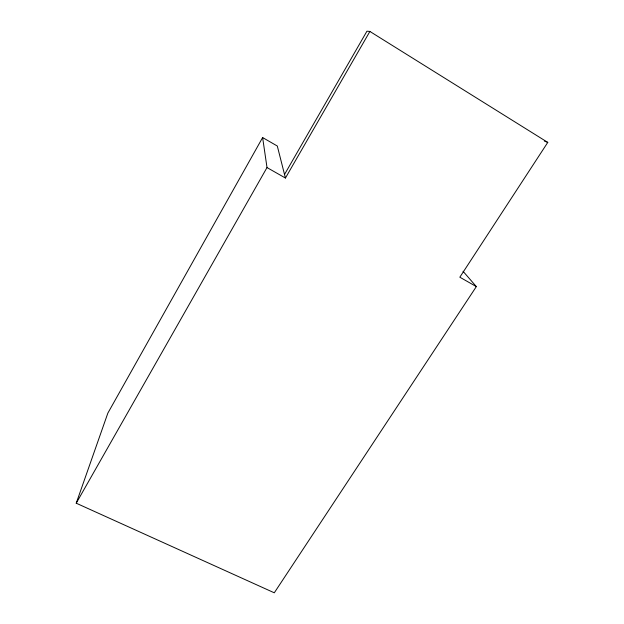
<?xml version="1.0" encoding="UTF-8"?>
<svg xmlns="http://www.w3.org/2000/svg" width="624" height="624" viewBox="0 0 624 624"><rect width="100%" height="100%" fill="white"/><g stroke="black" fill="none" stroke-linecap="round" stroke-linejoin="round"><path stroke-width="0.94" d="M463.039 271.268L476.346 286.595L274.287 592.8L76.229 503.201L107.851 413.127L262.626 137.561L277.306 146.024L285.433 178.035L267.01 167.56L262.626 137.561M76.229 503.201L267.01 167.56M284.528 174.463L366.935 31.2L369.892 31.45L547.771 142.412L459.833 277.204L476.346 286.595M285.433 178.035L369.892 31.45M544.354 141.04L547.771 142.412"/></g></svg>
